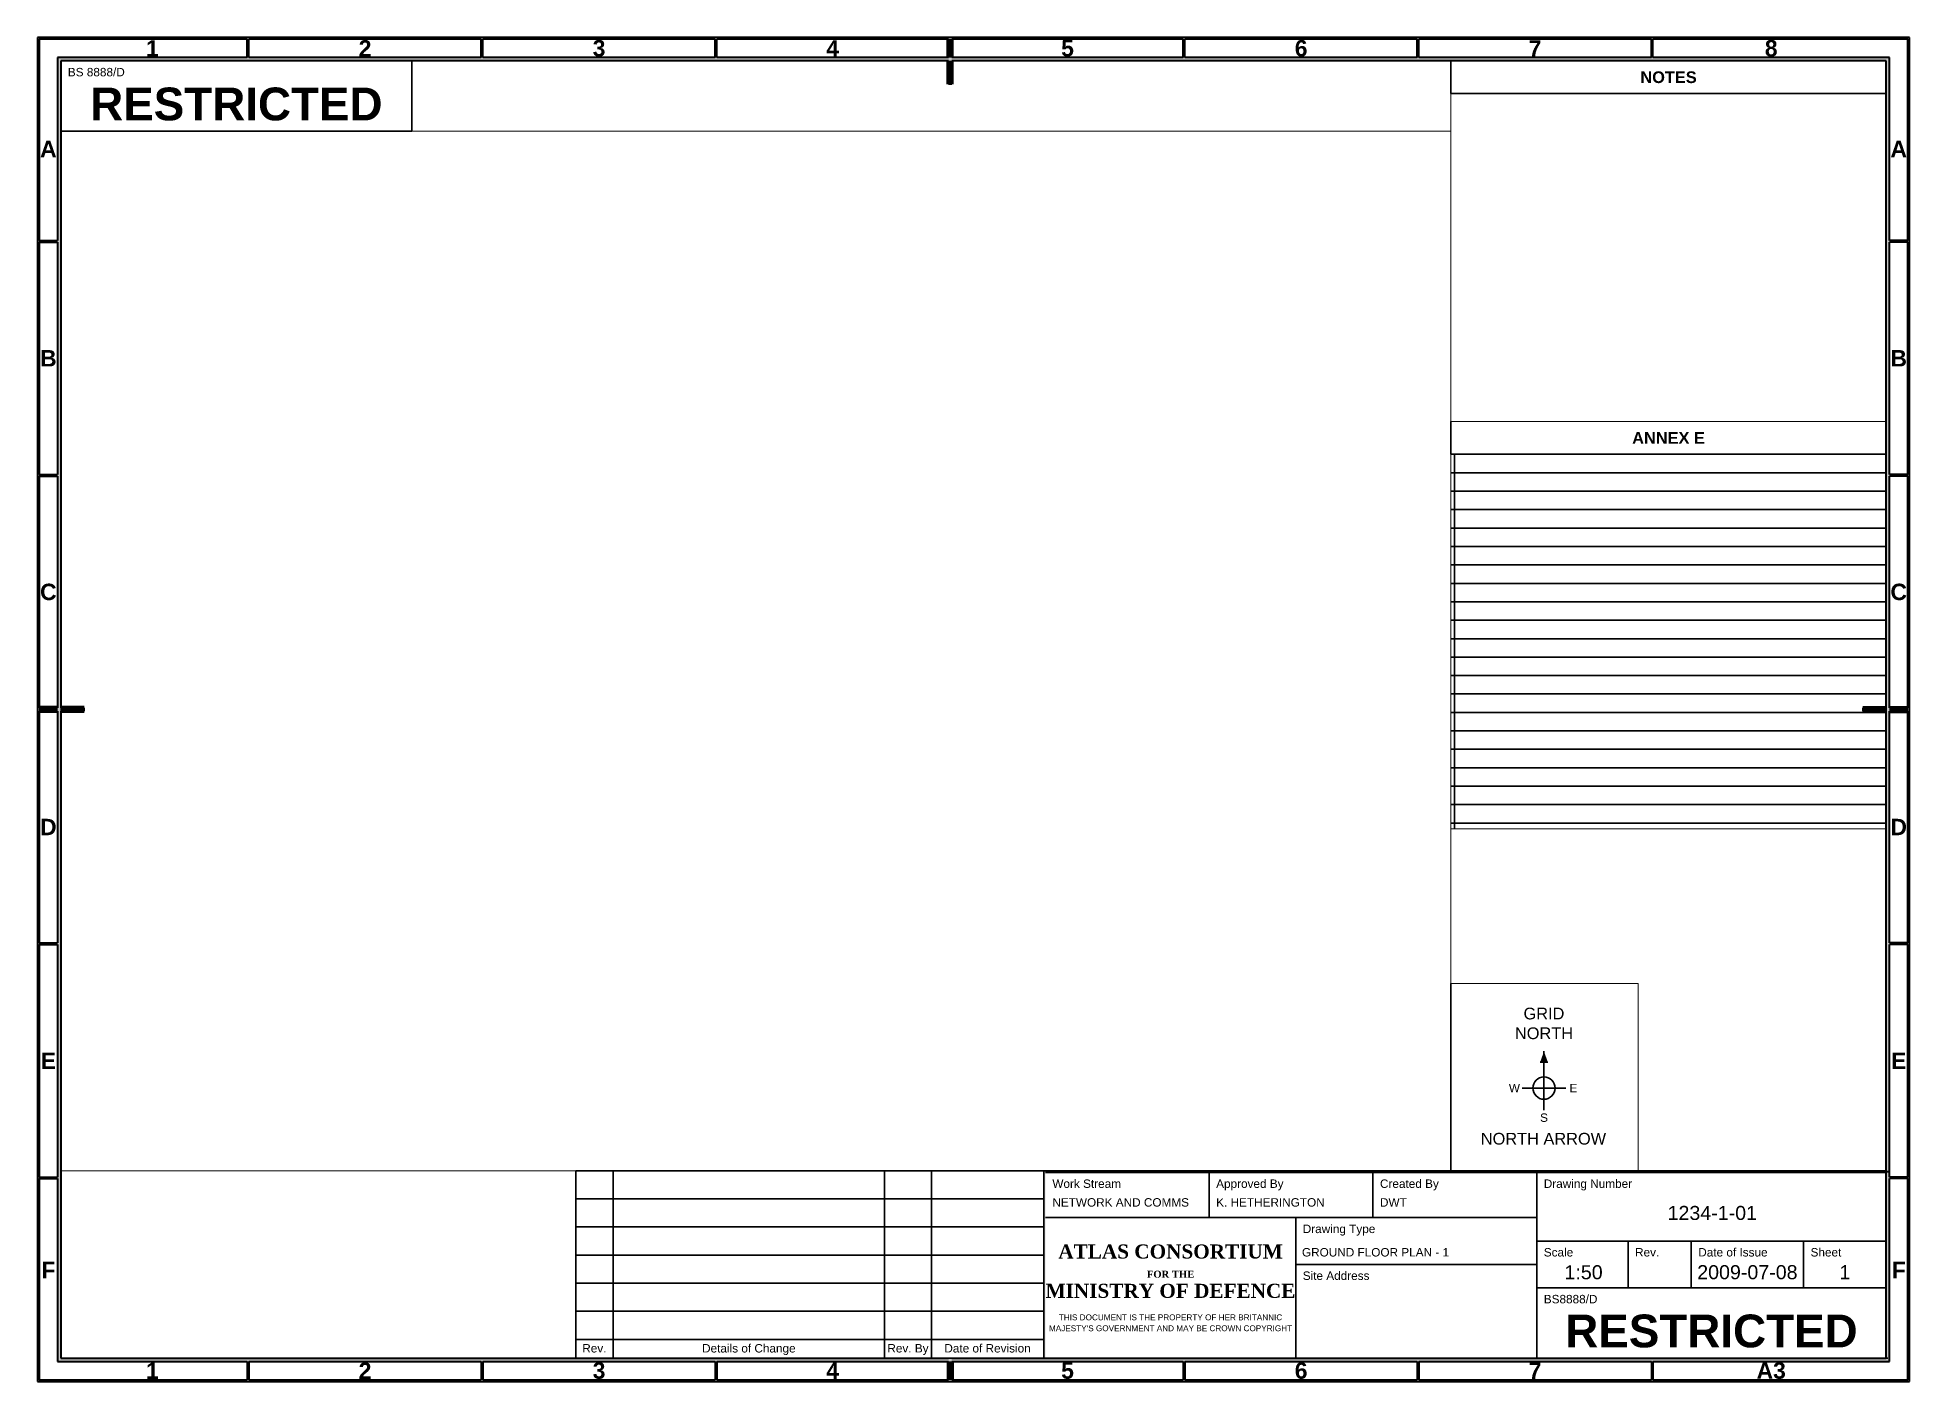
# Paper-space layout '1234-1-01 1' of a CAD drawing. Header units: millimetres. Extents: x 769 to 1169, y 0 to 287.
# The model-space entities are those that its viewports show. They can reach past a viewport. Long polylines and large blocks are cut down to what shows.
import ezdxf
from ezdxf.enums import TextEntityAlignment as Align

# ---------------------------------------------------------------- set-up
doc = ezdxf.new("R2010")
doc.units = ezdxf.units.MM
doc.layers.get('0').update_dxf_attribs({"lineweight": 30})
doc.layers.add('-00', color=7, linetype='Continuous', lineweight=30)
doc.layers.add('-01 VIEWPORTS', color=6, linetype='Continuous', plot=False)
doc.layers.add('-02 VIEWPORTS', color=6, linetype='Continuous', lineweight=30, plot=False)
doc.styles.add('Arial', font='ARIAL.TTF')
doc.styles.add('TEXT-0', font='ARIAL.TTF', dxfattribs={"height": 250})
doc.styles.add('TEXT-A', font='ARIAL.TTF', dxfattribs={"height": 1.8})
doc.styles.add('TEXT-B', font='ARIAL.TTF', dxfattribs={"height": 1.8})
doc.styles.add('TEXT-C', font='ARIALBD.TTF', dxfattribs={"height": 1.8})
doc.styles.add('TEXT-E', font='ARIAL.TTF', dxfattribs={"height": 2.5})
doc.styles.add('TEXT-G', font='ARIALBD.TTF', dxfattribs={"height": 2.5})
doc.styles.add('TEXT-H', font='ARIALBD.TTF', dxfattribs={"height": 3.5})

# ---------------------------------------------------------------- blocks, each defined once
blk = doc.blocks.new('GD_TB_NOTES-V2GNN')
for q in [(-93, 0), (0, -7)]:
    blk.add_line((-93, -7), q)
at = {"insert": (-46.5, -3.5), "char_height": 2.5, "attachment_point": 5, "style": 'TEXT-G'}
blk.add_mtext('NOTES', dxfattribs=at)
blk = doc.blocks.new('GD_TB_NOTES-V2')
for q in [(-93, 0), (0, -7)]:
    blk.add_line((-93, -7), q)
at = {"insert": (-46.5, -3.5), "char_height": 2.5, "attachment_point": 5, "style": 'TEXT-G'}
blk.add_mtext('ANNEX E', dxfattribs=at)
blk = doc.blocks.new('*U23')
h = blk.add_hatch(color=256)
h.paths.add_polyline_path([(963.65, 5), (964.35, 5), (1164, 5), (1164, 282), (964.35, 282), (964.35, 277), (963.65, 277), (963.65, 282), (774, 282), (774, 143.85), (779, 143.85), (779, 143.15), (774, 143.15), (774, 5)], flags=16)
h.paths.add_polyline_path([(964.35, 4.3), (964.35, 0.35), (1013.83, 0.35), (1013.83, 4.3)], flags=16)
h.paths.add_polyline_path([(963.65, 4.3), (963.65, 0.35), (914.18, 0.35), (914.18, 4.3)], flags=16)
h.paths.add_polyline_path([(769, 0), (1169, 0), (1169, 287), (769, 287)])
h.paths.add_polyline_path([(913.83, 4.3), (913.83, 0.35), (864.18, 0.35), (864.18, 4.3)], flags=16)
h.paths.add_polyline_path([(863.83, 4.3), (863.83, 0.35), (814.18, 0.35), (814.18, 4.3)], flags=16)
h.paths.add_polyline_path([(813.83, 4.3), (813.83, 0.35), (769.35, 0.35), (769.35, 43.32), (773.3, 43.32), (773.3, 4.3)], flags=16)
h.paths.add_polyline_path([(769.35, 43.67), (773.3, 43.67), (773.3, 93.32), (769.35, 93.32)], flags=16)
h.paths.add_polyline_path([(769.35, 93.67), (773.3, 93.67), (773.3, 143.15), (769.35, 143.15)], flags=16)
h.paths.add_polyline_path([(773.3, 193.32), (773.3, 143.85), (769.35, 143.85), (769.35, 193.32)], flags=16)
h.paths.add_polyline_path([(769.35, 193.67), (773.3, 193.67), (773.3, 243.32), (769.35, 243.32)], flags=16)
h.paths.add_polyline_path([(769.35, 243.67), (773.3, 243.67), (773.3, 282.7), (813.83, 282.7), (813.83, 286.65), (769.35, 286.65)], flags=16)
h.paths.add_polyline_path([(814.18, 282.7), (814.18, 286.65), (863.83, 286.65), (863.83, 282.7)], flags=16)
h.paths.add_polyline_path([(864.18, 282.7), (864.18, 286.65), (913.83, 286.65), (913.83, 282.7)], flags=16)
h.paths.add_polyline_path([(914.18, 282.7), (914.18, 286.65), (963.65, 286.65), (963.65, 282.7)], flags=16)
h.paths.add_polyline_path([(1013.83, 282.7), (964.35, 282.7), (964.35, 286.65), (1013.83, 286.65)], flags=16)
h.paths.add_polyline_path([(1063.83, 282.7), (1014.18, 282.7), (1014.18, 286.65), (1063.83, 286.65)], flags=16)
h.paths.add_polyline_path([(1113.83, 282.7), (1064.18, 282.7), (1064.18, 286.65), (1113.83, 286.65)], flags=16)
h.paths.add_polyline_path([(1164.7, 282.7), (1114.18, 282.7), (1114.18, 286.65), (1168.65, 286.65), (1168.65, 243.67), (1164.7, 243.67)], flags=16)
h.paths.add_polyline_path([(1168.65, 243.32), (1164.7, 243.32), (1164.7, 193.67), (1168.65, 193.67)], flags=16)
h.paths.add_polyline_path([(1168.65, 193.32), (1164.7, 193.32), (1164.7, 143.85), (1168.65, 143.85)], flags=16)
h.paths.add_polyline_path([(1164.7, 93.67), (1164.7, 143.15), (1168.65, 143.15), (1168.65, 93.67)], flags=16)
h.paths.add_polyline_path([(1168.65, 93.32), (1164.7, 93.32), (1164.7, 43.67), (1168.65, 43.67)], flags=16)
h.paths.add_polyline_path([(1168.65, 43.32), (1164.7, 43.32), (1164.7, 4.3), (1114.18, 4.3), (1114.18, 0.35), (1168.65, 0.35)], flags=16)
h.paths.add_polyline_path([(1113.83, 4.3), (1113.83, 0.35), (1064.18, 0.35), (1064.18, 4.3)], flags=16)
h.paths.add_polyline_path([(1063.83, 4.3), (1063.83, 0.35), (1014.18, 0.35), (1014.18, 4.3)], flags=16)
for color, points in [(256, [(1159, 143.85), (1159, 143.15), (1164, 143.15), (1164, 143.85)]), (7, [(1164, 44.65), (1164, 45), (984, 45), (984, 5), (984.35, 5), (984.35, 44.65)])]:
    blk.add_hatch(color=color).paths.add_polyline_path(points)
at = {"lineweight": 35}
for p, q in [((1169, 287), (769, 287)), ((769, 287), (769, 0)), ((813.83, 286.65), (769.35, 286.65)), ((769.35, 286.65), (769.35, 243.67)), ((813.83, 282.7), (813.83, 286.65)), ((863.83, 286.65), (814.18, 286.65)), ((814.18, 282.7), (814.18, 286.65)), ((863.83, 282.7), (863.83, 286.65)), ((913.83, 286.65), (864.18, 286.65)), ((864.18, 282.7), (864.18, 286.65)), ((913.83, 282.7), (913.83, 286.65)), ((963.65, 286.65), (914.18, 286.65)), ((914.18, 282.7), (914.18, 286.65)), ((1013.83, 286.65), (964.35, 286.65)), ((1013.83, 282.7), (1013.83, 286.65)), ((1014.18, 282.7), (1014.18, 286.65)), ((1063.83, 286.65), (1014.18, 286.65)), ((1063.83, 282.7), (1063.83, 286.65)), ((1064.18, 282.7), (1064.18, 286.65)), ((1113.83, 286.65), (1064.18, 286.65)), ((1113.83, 282.7), (1113.83, 286.65)), ((1114.18, 282.7), (1114.18, 286.65)), ((1168.65, 286.65), (1114.18, 286.65)), ((1168.65, 243.67), (1168.65, 286.65)), ((1169, 0), (1169, 287)), ((813.83, 282.7), (773.3, 282.7)), ((773.3, 282.7), (773.3, 243.67)), ((963.65, 282), (774, 282)), ((774, 282), (774, 143.85)), ((863.83, 282.7), (814.18, 282.7)), ((913.83, 282.7), (864.18, 282.7)), ((963.65, 282.7), (914.18, 282.7)), ((1013.83, 282.7), (964.35, 282.7)), ((1164, 282), (964.35, 282)), ((1063.83, 282.7), (1014.18, 282.7)), ((1113.83, 282.7), (1064.18, 282.7)), ((1164.7, 282.7), (1114.18, 282.7)), ((1164, 5), (1164, 282)), ((1164.7, 243.67), (1164.7, 282.7)), ((769.35, 243.67), (773.3, 243.67)), ((769.35, 243.32), (769.35, 193.67)), ((769.35, 243.32), (773.3, 243.32)), ((773.3, 243.32), (773.3, 193.67)), ((1168.65, 243.67), (1164.7, 243.67)), ((1164.7, 193.67), (1164.7, 243.32)), ((1168.65, 243.32), (1164.7, 243.32)), ((1168.65, 193.67), (1168.65, 243.32)), ((769.35, 193.67), (773.3, 193.67)), ((769.35, 193.32), (769.35, 143.85)), ((769.35, 193.32), (773.3, 193.32)), ((773.3, 193.32), (773.3, 143.85)), ((1168.65, 193.67), (1164.7, 193.67)), ((1164.7, 143.85), (1164.7, 193.32)), ((1168.65, 193.32), (1164.7, 193.32)), ((1168.65, 143.85), (1168.65, 193.32)), ((769.35, 143.15), (769.35, 93.67)), ((773.3, 143.15), (773.3, 93.67)), ((774, 143.15), (774, 5)), ((1164.7, 93.67), (1164.7, 143.15)), ((1168.65, 93.67), (1168.65, 143.15)), ((769.35, 93.67), (773.3, 93.67)), ((769.35, 93.32), (769.35, 43.67)), ((769.35, 93.32), (773.3, 93.32)), ((773.3, 93.32), (773.3, 43.67)), ((1168.65, 93.67), (1164.7, 93.67)), ((1164.7, 43.67), (1164.7, 93.32)), ((1168.65, 93.32), (1164.7, 93.32)), ((1168.65, 43.67), (1168.65, 93.32)), ((769.35, 43.67), (773.3, 43.67)), ((769.35, 43.32), (769.35, 0.35)), ((769.35, 43.32), (773.3, 43.32)), ((773.3, 43.32), (773.3, 4.3)), ((1168.65, 43.67), (1164.7, 43.67)), ((1164.7, 4.3), (1164.7, 43.32)), ((1168.65, 43.32), (1164.7, 43.32)), ((1168.65, 0.35), (1168.65, 43.32)), ((773.3, 4.3), (813.83, 4.3)), ((774, 5), (963.65, 5)), ((813.83, 4.3), (813.83, 0.35)), ((814.18, 4.3), (863.83, 4.3)), ((814.18, 4.3), (814.18, 0.35)), ((863.83, 4.3), (863.83, 0.35)), ((864.18, 4.3), (913.83, 4.3)), ((864.18, 4.3), (864.18, 0.35)), ((913.83, 4.3), (913.83, 0.35)), ((914.18, 4.3), (963.65, 4.3)), ((914.18, 4.3), (914.18, 0.35)), ((964.35, 5), (1164, 5)), ((964.35, 4.3), (1013.83, 4.3)), ((1013.83, 4.3), (1013.83, 0.35)), ((1014.18, 4.3), (1063.83, 4.3)), ((1014.18, 4.3), (1014.18, 0.35)), ((1063.83, 4.3), (1063.83, 0.35)), ((1064.18, 4.3), (1113.83, 4.3)), ((1064.18, 4.3), (1064.18, 0.35)), ((1113.83, 4.3), (1113.83, 0.35)), ((1114.18, 4.3), (1164.7, 4.3)), ((1114.18, 4.3), (1114.18, 0.35)), ((769.35, 0.35), (813.83, 0.35)), ((814.18, 0.35), (863.83, 0.35)), ((864.18, 0.35), (913.83, 0.35)), ((914.18, 0.35), (963.65, 0.35)), ((964.35, 0.35), (1013.83, 0.35)), ((1014.18, 0.35), (1063.83, 0.35)), ((1064.18, 0.35), (1113.83, 0.35)), ((1114.18, 0.35), (1168.65, 0.35)), ((769, 0), (1169, 0))]:
    blk.add_line(p, q, dxfattribs=at)
at = {"lineweight": 70}
for p, q in [((963.65, 282.7), (963.65, 286.65)), ((964.35, 282.7), (964.35, 286.65)), ((963.65, 277), (963.65, 282)), ((964.35, 277), (964.35, 282)), ((773.3, 143.85), (769.35, 143.85)), ((773.3, 143.15), (769.35, 143.15)), ((779, 143.85), (774, 143.85)), ((779, 143.15), (774, 143.15)), ((1159, 143.85), (1164, 143.85)), ((1159, 143.15), (1164, 143.15)), ((1164.7, 143.85), (1168.65, 143.85)), ((1164.7, 143.15), (1168.65, 143.15)), ((963.65, 5), (963.65, 5)), ((963.65, 4.3), (963.65, 0.35)), ((964.35, 5), (964.35, 5)), ((964.35, 4.3), (964.35, 0.35))]:
    blk.add_line(p, q, dxfattribs=at)
for p, q in [((774, 282), (849, 282)), ((774, 282), (774, 267)), ((849, 267), (849, 282)), ((963.65, 277), (964.35, 277)), ((774, 267), (849, 267)), ((779, 143.15), (779, 143.85)), ((1159, 143.15), (1159, 143.85)), ((1164.35, 45), (1164.35, 44.65)), ((1164.35, 45), (1164.35, 44.65)), ((1089.35, 20), (1164, 20)), ((1089.35, 20), (1089.35, 5)), ((963.65, 5), (964.35, 5)), ((1089.35, 5), (1164.35, 5))]:
    blk.add_line(p, q)
at = {"color": 7}
for p, q in [((1164, 45), (984, 45)), ((1164, 44.65), (984.35, 44.65)), ((1019.35, 44.65), (1019.35, 35)), ((1054.35, 44.65), (1054.35, 35)), ((1089.35, 44.65), (1089.35, 5)), ((1089.35, 35), (984.35, 35)), ((1037.85, 35), (1037.85, 5)), ((1164, 30), (1089.35, 30)), ((1108.85, 30), (1108.85, 20)), ((1122.35, 30), (1122.35, 20)), ((1146.35, 30), (1146.35, 20)), ((1037.85, 25), (1089.35, 25)), ((1089.35, 20), (1164, 20)), ((984, 5), (1164.35, 5))]:
    blk.add_line(p, q, dxfattribs=at)
at = {"lineweight": 35, "char_height": 3.5, "attachment_point": 5, "style": 'TEXT-H'}
for s, insert in [('1', (793.56, 284.67)), ('2', (839, 284.67)), ('3', (889, 284.67)), ('4', (938.91, 284.67)), ('5', (989.09, 284.67)), ('6', (1039, 284.67)), ('7', (1089, 284.67)), ('8', (1139.44, 284.67)), ('A', (771.33, 263.19)), ('A', (1166.68, 263.19)), ('B', (771.33, 218.5)), ('B', (1166.68, 218.5)), ('C', (771.33, 168.59)), ('C', (1166.68, 168.59)), ('D', (771.33, 118.41)), ('D', (1166.68, 118.41)), ('E', (771.33, 68.5)), ('E', (1166.68, 68.5)), ('F', (771.33, 23.81)), ('F', (1166.68, 23.81)), ('1', (793.56, 2.32)), ('2', (839, 2.32)), ('3', (889, 2.32)), ('4', (938.91, 2.32)), ('5', (989.09, 2.32)), ('6', (1039, 2.32)), ('7', (1089, 2.32)), ('A3', (1139.44, 2.32))]:
    blk.add_mtext(s, dxfattribs=dict(at, insert=insert))
at = {"char_height": 1.8, "attachment_point": 1, "style": 'TEXT-A'}
for s, insert in [('BS 8888/D', (775.5, 280.5)), ('BS8888/D', (1090.85, 18.5))]:
    blk.add_mtext(s, dxfattribs=dict(at, insert=insert))
at = {"color": 1, "char_height": 7, "attachment_point": 5, "style": 'TEXT-B'}
for insert in [(811.5, 272.75), (1126.67, 10.75)]:
    blk.add_mtext('{\\fArial|b1|i0|c0|p34;RESTRICTED}', dxfattribs=dict(at, insert=insert))
at = {"color": 7, "char_height": 1.8, "attachment_point": 1, "style": 'TEXT-A'}
for s, insert in [('Work Stream', (985.85, 43.15)), ('Approved By', (1020.85, 43.15)), ('Created By', (1055.85, 43.15)), ('Drawing Number', (1090.85, 43.15)), ('Drawing Type', (1039.35, 33.5)), ('Scale', (1090.85, 28.5)), ('Rev.', (1110.35, 28.5)), ('Date of Issue', (1123.85, 28.5)), ('Sheet', (1147.85, 28.5)), ('Site Address', (1039.35, 23.5))]:
    blk.add_mtext(s, dxfattribs=dict(at, insert=insert))
at = {"color": 7, "insert": (1011.1, 20), "char_height": 3.75, "attachment_point": 5, "line_spacing_factor": 1.12, "style": 'TEXT-C'}
blk.add_mtext("{\\fTimes New Roman|b1|i0|c0|p18;\\H0.8x;ATLAS CONSORTIUM\\P\\H0.5x;FOR THE\\P\\H2x;MINISTRY OF DEFENCE\\P\\fArial|b0|i0|c0|p34;\\H0.1667x;\\P\\H2.5x;THIS DOCUMENT IS THE PROPERTY OF HER BRITANNIC\\PMAJESTY'S GOVERNMENT AND MAY BE CROWN COPYRIGHT}", dxfattribs=at)
at = {"color": 7, "style": 'TEXT-A'}
for tag, p in [('WORK STREAM', (985.85, 38.25)), ('~APPROVER', (1020.85, 38.25)), ('~CREATOR', (1055.85, 38.25))]:
    blk.add_attdef(tag, text='', height=1.8, dxfattribs=at).set_placement(p, align=Align.MIDDLE_LEFT)
at = {"color": 7, "style": 'TEXT-B'}
for tag, p in [('DRAWING NUMBER', (1126.85, 36)), ('SCALE', (1099.35, 23.34)), ('REV', (1115.6, 23.35)), ('~DATE', (1134.35, 23.35)), ('SHEET', (1155.17, 23.35))]:
    blk.add_attdef(tag, text='', height=3, dxfattribs=at).set_placement(p, align=Align.MIDDLE_CENTER)
blk = doc.blocks.new('*U24')
at = {"layer": '-00', "style": 'Arial'}
blk.add_attdef('CUSTOM_FLOOR_TEXT', (1.33, 1.7), '', height=1.8, dxfattribs=at)
at = {"style": 'Arial'}
blk.add_attdef('BUILDING_NO', (1.5, 3.86), '', height=1.8, dxfattribs=at)
blk = doc.blocks.new('Revisions')
for p, q in [((-100, 40), (0, 40)), ((-100, 0), (-100, 40)), ((-92, 34), (-92, 40)), ((-34, 34), (-34, 40)), ((-24, 40), (-24, 34)), ((0, 40), (0, 0)), ((-100, 34), (0, 34)), ((-92, 28), (-92, 34)), ((-34, 28), (-34, 34)), ((-24, 34), (-24, 28)), ((-100, 28), (0, 28)), ((-92, 22), (-92, 28)), ((-34, 22), (-34, 28)), ((-24, 28), (-24, 22)), ((-100, 22), (0, 22)), ((-92, 16), (-92, 22)), ((-34, 16), (-34, 22)), ((-24, 22), (-24, 16)), ((-24, 16), (-24, 10)), ((-100, 16), (0, 16)), ((-92, 10), (-92, 16)), ((-34, 10), (-34, 16)), ((-100, 10), (0, 10)), ((-92, 4), (-92, 10)), ((-34, 4), (-34, 10)), ((-24, 10), (-24, 4)), ((-100, 4), (0, 4)), ((-92, 0), (-92, 4)), ((-34, 4), (-34, 0)), ((-24, 4), (-24, 0))]:
    blk.add_line(p, q)
at = {"char_height": 1.8, "attachment_point": 2, "style": 'TEXT-A'}
for s, insert in [('Rev.', (-96, 3)), ('Details of Change', (-63, 3)), ('Rev. By', (-29, 3)), ('Date of Revision', (-12, 3))]:
    blk.add_mtext(s, dxfattribs=dict(at, insert=insert))
for tag, style, p in [('REV-F', 'TEXT-B', (-96, 37)), ('REVF-DRAWN', 'TEXT-E', (-29, 37)), ('REVF-DATE', 'TEXT-E', (-12, 37)), ('REV-E', 'TEXT-B', (-96, 31)), ('REVE-DRAWN', 'TEXT-E', (-29, 31)), ('REVE-DATE', 'TEXT-E', (-12, 31)), ('REV-D', 'TEXT-B', (-96, 25)), ('REVD-DRAWN', 'TEXT-E', (-29, 25)), ('REVD-DATE', 'TEXT-E', (-12, 25)), ('REV-C', 'TEXT-B', (-96, 19)), ('REVC-DRAWN', 'TEXT-E', (-29, 19)), ('REVC-DATE', 'TEXT-E', (-12, 19)), ('REV-B', 'TEXT-B', (-96, 13)), ('REVB-DRAWN', 'TEXT-E', (-29, 13)), ('REVB-DATE', 'TEXT-E', (-12, 13)), ('REV-A', 'TEXT-B', (-96, 7)), ('REVA-DRAWN', 'TEXT-E', (-29, 7)), ('REVA-DATE', 'TEXT-E', (-12, 7))]:
    blk.add_attdef(tag, text='', height=2.5, dxfattribs=dict(style=style)).set_placement(p, align=Align.MIDDLE_CENTER)
at = {"style": 'TEXT-A'}
for tag, p in [('REV-F_LINE_1', (-90.5, 38.5)), ('REV-F_LINE_2', (-90.5, 35.5)), ('REV-E_LINE_1', (-90.5, 32.5)), ('REV-E_LINE_2', (-90.5, 29.5)), ('REV-D_LINE_1', (-90.5, 26.5)), ('REV-D_LINE_2', (-90.5, 23.5)), ('REV-C_LINE_1', (-90.5, 20.5)), ('REV-C_LINE_2', (-90.5, 17.5)), ('REV-B_LINE_1', (-90.5, 14.5)), ('REV-B_LINE_2', (-90.5, 11.5)), ('REV-A_LINE_1', (-90.5, 8.5)), ('REV-A_LINE_2', (-90.5, 5.5))]:
    blk.add_attdef(tag, text='', height=1.8, dxfattribs=at).set_placement(p, align=Align.MIDDLE_LEFT)
blk = doc.blocks.new('*U22')
at = {"ltscale": 0.13}
blk.add_hatch(color=256, dxfattribs=at).paths.add_polyline_path([(-0.83, 5.51), (0, 7.85), (0.83, 5.51)])
for p, q in [((-0.83, 5.51), (0.83, 5.51)), ((-4.69, 0), (4.69, 0))]:
    blk.add_line(p, q)
blk.add_line((0, 7.85), (0, -4.69), dxfattribs=at)
blk.add_ellipse((0, 0), major_axis=(2.38, 0), ratio=1, start_param=-0.000378, end_param=6.282807, dxfattribs=at)
at = {"style": 'TEXT-0', "width": 1}
for s, height, p in [('GRID', 2.5, (-4.37, 14.67)), ('NORTH', 2.5, (-6.2, 10.46)), ('W', 1.8, (-7.5, -0.9)), ('E', 1.8, (5.44, -0.9)), ('S', 1.8, (-0.83, -7.21)), ('NORTH ARROW', 2.5, (-13.5, -12.06))]:
    blk.add_text(s, height=height, dxfattribs=at).set_placement(p)

msp = doc.modelspace()

# ---------------------------------------------------------------- linework, layer by layer
at = {"layer": '-02 VIEWPORTS'}
for points in [[(21537649.46, 405723.79), (21537649.46, 405672.04), (21537649.46, 405656.29), (21537649.46, 405640.54), (21537649.46, 405624.79), (21537649.46, 405609.04), (21537649.46, 405593.29), (21537649.46, 405577.54), (21537649.46, 405561.79), (21537649.46, 405546.04), (21537649.46, 405530.29), (21537649.46, 405514.54), (21537649.46, 405498.79), (21537649.46, 405483.04), (21537649.46, 405467.29), (21537649.46, 405451.54), (21537649.46, 405435.79), (21537649.46, 405420.04), (21537649.46, 405404.29), (21537649.46, 405388.54), (21537649.46, 405372.79), (21537649.46, 405357.04)], [(21537223.46, 405672.04), (21537266.85, 405672.04), (21537449.62, 405672.04), (21541230.71, 405672.04)], [(21537223.46, 405656.29), (21537266.85, 405656.29), (21537449.62, 405656.29), (21541230.71, 405656.29)], [(21537223.46, 405640.54), (21537266.85, 405640.54), (21537449.62, 405640.54), (21541230.71, 405640.54)], [(21537223.46, 405624.79), (21537266.85, 405624.79), (21537449.62, 405624.79), (21541230.71, 405624.79)], [(21537223.46, 405609.04), (21537266.85, 405609.04), (21537449.62, 405609.04), (21541230.71, 405609.04)], [(21537223.46, 405593.29), (21537266.85, 405593.29), (21537449.62, 405593.29), (21541230.71, 405593.29)], [(21537223.46, 405577.54), (21537266.85, 405577.54), (21537449.62, 405577.54), (21541230.71, 405577.54)], [(21537223.46, 405561.79), (21537266.85, 405561.79), (21537449.62, 405561.79), (21541230.71, 405561.79)], [(21537223.46, 405546.04), (21537266.85, 405546.04), (21537449.62, 405546.04), (21541230.71, 405546.04)], [(21537223.46, 405530.29), (21537266.85, 405530.29), (21537449.62, 405530.29), (21541230.71, 405530.29)], [(21537223.46, 405514.54), (21537266.85, 405514.54), (21537449.62, 405514.54), (21541230.71, 405514.54)], [(21537223.46, 405498.79), (21537266.85, 405498.79), (21537449.62, 405498.79), (21541230.71, 405498.79)], [(21537223.46, 405483.04), (21537266.85, 405483.04), (21537449.62, 405483.04), (21541230.71, 405483.04)], [(21537223.46, 405467.29), (21537266.85, 405467.29), (21537449.62, 405467.29), (21541230.71, 405467.29)], [(21537223.46, 405451.54), (21537266.85, 405451.54), (21537449.62, 405451.54), (21541230.71, 405451.54)], [(21537223.46, 405435.79), (21537266.85, 405435.79), (21537449.62, 405435.79), (21541230.71, 405435.79)], [(21537223.46, 405420.04), (21537266.85, 405420.04), (21537449.62, 405420.04), (21541230.71, 405420.04)], [(21537223.46, 405404.29), (21537266.85, 405404.29), (21537449.62, 405404.29), (21541230.71, 405404.29)], [(21537223.46, 405388.54), (21537266.85, 405388.54), (21537449.62, 405388.54), (21541230.71, 405388.54)], [(21537223.46, 405372.79), (21537266.85, 405372.79), (21537449.62, 405372.79), (21541230.71, 405372.79)]]:
    msp.add_lwpolyline(points, dxfattribs=at)

# ---------------------------------------------------------------- block references
at = {"layer": '-00'}
msp.add_blockref('*U22', (21536134.78, 405720.51), dxfattribs=at)

psp = doc.layouts.new('1234-1-01 1')

# ---------------------------------------------------------------- linework, layer by layer
at = {"layer": '-00'}
for points in [[(1071, 275), (1164, 275)], [(1071, 198), (1164, 198)], [(1071, 45), (1071, 85)]]:
    psp.add_lwpolyline(points, close=True, dxfattribs=at)

# ---------------------------------------------------------------- block references
ref = psp.add_blockref('*U23', (0, 0), dxfattribs=at)
ref.add_attrib('WORK STREAM', 'NETWORK AND COMMS', dxfattribs={"layer": '0', "color": 7, "height": 1.8, "style": 'TEXT-A'}).set_placement((985.85, 38.25), align=Align.MIDDLE_LEFT)
ref.add_attrib('~APPROVER', 'K. HETHERINGTON', dxfattribs={"layer": '0', "color": 7, "height": 1.8, "style": 'TEXT-A'}).set_placement((1020.85, 38.25), align=Align.MIDDLE_LEFT)
ref.add_attrib('~CREATOR', 'DWT', dxfattribs={"layer": '0', "color": 7, "height": 1.8, "style": 'TEXT-A'}).set_placement((1055.85, 38.25), align=Align.MIDDLE_LEFT)
ref.add_attrib('SHEET', '1', dxfattribs={"layer": '0', "color": 7, "height": 3, "style": 'TEXT-B'}).set_placement((1155.17, 23.35), align=Align.MIDDLE_CENTER)
ref.add_attrib('~DATE', '2009-07-08', dxfattribs={"layer": '0', "color": 7, "height": 3, "style": 'TEXT-B'}).set_placement((1134.35, 23.35), align=Align.MIDDLE_CENTER)
ref.add_attrib('DRAWING NUMBER', '1234-1-01', dxfattribs={"layer": '0', "color": 7, "height": 3, "style": 'TEXT-B'}).set_placement((1126.85, 36), align=Align.MIDDLE_CENTER)
ref.add_attrib('SCALE', '1:50', dxfattribs={"layer": '0', "color": 7, "height": 3, "style": 'TEXT-B'}).set_placement((1099.35, 23.34), align=Align.MIDDLE_CENTER)
for name, p in [('GD_TB_NOTES-V2GNN', (1164, 282)), ('GD_TB_NOTES-V2', (1164, 205)), ('Revisions', (984, 5))]:
    psp.add_blockref(name, p, dxfattribs=at)
ref = psp.add_blockref('*U24', (1037.85, 25), dxfattribs=at)
ref.add_attrib('CUSTOM_FLOOR_TEXT', 'GROUND FLOOR PLAN - 1', (1039.18, 26.7), dxfattribs={"height": 1.8, "style": 'Arial'})

# ---------------------------------------------------------------- viewports
at = {"layer": '-01 VIEWPORTS'}
for center, size, view_center_point, view_height, status, frozen in [((1117.5, 240), (93, 70), (21537874.5, 401470), 70, 5, ['-01 VIEWPORTS', '-02 VIEWPORTS', '0']), ((1117.5, 158), (93, 80), (21537832.37, 405527.79), 320, 6, ['0']), ((1091, 65), (40, 40), (21536134.89, 405722.85), 40, 3, ['-01 VIEWPORTS', '-02 VIEWPORTS', '0']), ((1063.6, 15), (51.5, 20), (21536253.26, 406428.74), 20, 4, ['-01 VIEWPORTS', '-02 VIEWPORTS', '0'])]:
    vp = psp.add_viewport(center=center, size=size, view_center_point=view_center_point, view_height=view_height, status=status, dxfattribs=at)
    vp.frozen_layers = frozen
vp = psp.add_viewport(center=(922.5, 156), size=(297, 222), view_center_point=(21338841.16, 333343.62), view_height=11100, dxfattribs=at)
vp.frozen_layers = ['-01 VIEWPORTS', '-02 VIEWPORTS']

doc.saveas('drawing.dxf')
